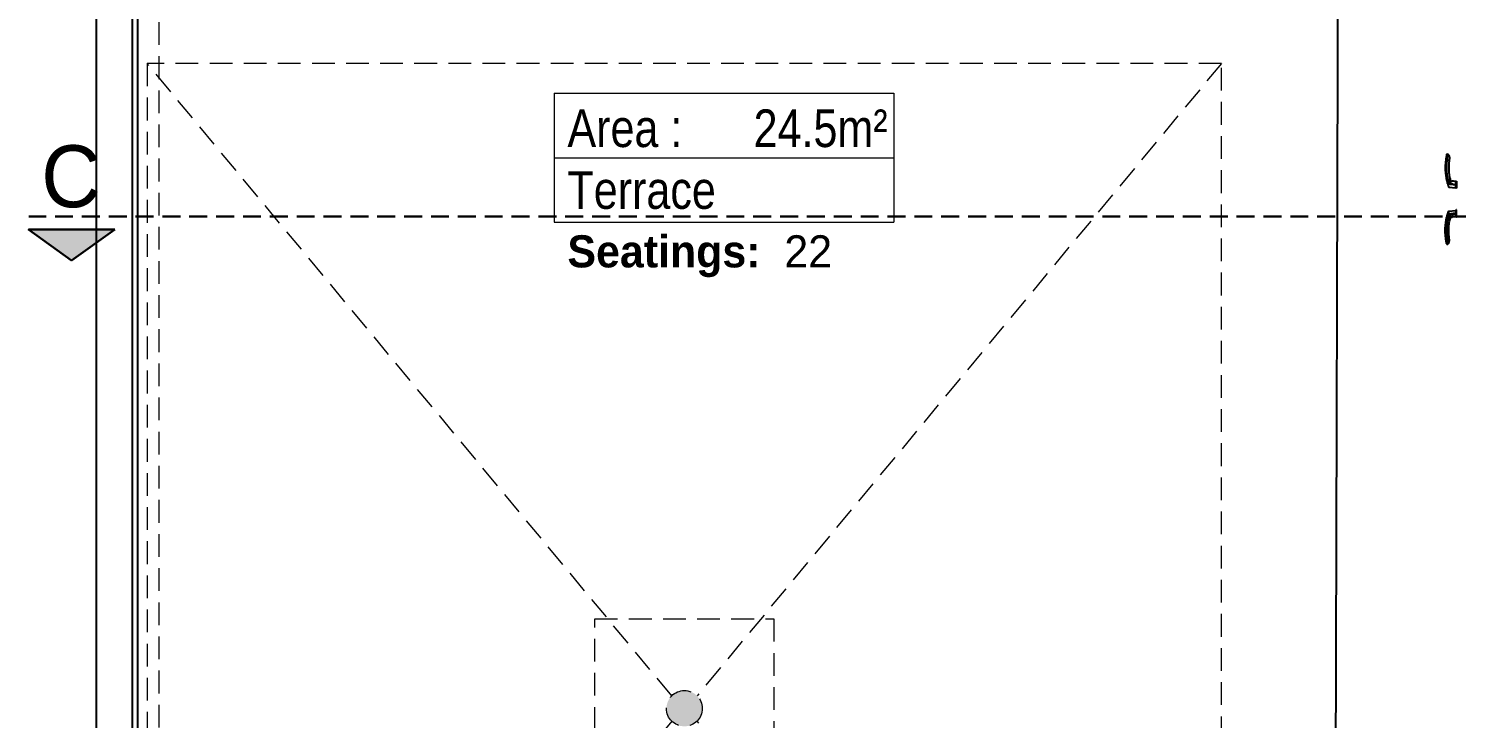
# Model space of a CAD drawing. Header units: millimetres. Extents: x 106699 to 122058, y 158555 to 162844.
# Drawn here: x 119056.3 to 119455.1, y 159943.8 to 160136.3 of the extents above; entities that cross this region are included whole.
import ezdxf
from ezdxf.enums import TextEntityAlignment as Align

# ---------------------------------------------------------------- set-up
doc = ezdxf.new("R2010")
doc.units = ezdxf.units.MM
doc.linetypes.add('1+1 TİP C$0$1+1 TİP C$0$A BLOK 2+1 TİP A$0$A BLOK 2+1 TİP A$0$A Blok TİP-6 (2+1)$0$HIDDEN', pattern=[9.525, 6.35, -3.175])
doc.linetypes.add('HIDDEN', pattern=[0.375, 0.25, -0.125])
doc.layers.add('300_Z4_FCD_F03$0$3-EXT-PRF', color=231, linetype='Continuous')
for name, color, linetype, lineweight in [('300_Z4_STR_F03$0$AUDIT_D_220920114151-103', 251, 'Continuous', 5), ('no3_kutu profil gorunus', 8, 'Continuous', 0), ('oda poz', 51, 'Continuous', 13)]:
    doc.layers.add(name, color=color, linetype=linetype, lineweight=lineweight)
doc.layers.add('area', color=200, linetype='Continuous', plot=False)
doc.styles.add('ARTUR', font='l_10646.ttf')
doc.styles.add('EC', font='ARIALN.TTF')
doc.styles.get("Standard").update_dxf_attribs({"font": 'arial.ttf'})
doc.styles.add('TAKSİM', font='GOTHIC.TTF', dxfattribs={"height": 20})

# ---------------------------------------------------------------- blocks, each defined once
blk = doc.blocks.new('A$C6495093d')
at = {"layer": '300_Z4_FCD_F03$0$3-EXT-PRF', "linetype": 'Continuous', "lineweight": 25}
for p, q in [((67.53, 88.59), (67.52, 88.45)), ((67.52, 88.45), (67.55, 88.37)), ((68.37, 88.74), (68.37, 88.63)), ((74.9, 86.07), (74.9, 86.04)), ((76.81, 86.07), (74.9, 86.07)), ((74.9, 86.04), (76.81, 86.04)), ((75.01, 86.12), (74.91, 86.09)), ((74.91, 86.09), (76.79, 86.09)), ((74.99, 86.17), (74.99, 86.18)), ((74.99, 86.17), (74.99, 86.17)), ((75.01, 86.12), (75.12, 86.12)), ((75.09, 86.15), (75.04, 86.13)), ((75.04, 86.13), (75.14, 86.13)), ((75.45, 86.14), (75.18, 86.14)), ((75.19, 86.14), (75.18, 86.14)), ((75.19, 86.15), (75.2, 86.15)), ((75.2, 86.15), (75.23, 86.15)), ((75.23, 86.15), (75.22, 86.15)), ((75.23, 86.15), (75.23, 86.15)), ((75.23, 86.15), (75.23, 86.15)), ((75.24, 86.16), (75.24, 86.15)), ((75.44, 86.13), (75.44, 86.12)), ((75.44, 86.12), (76.26, 86.12)), ((75.45, 88.38), (75.45, 88.27)), ((75.45, 88.16), (75.45, 88.27)), ((75.48, 86.14), (75.45, 86.13)), ((75.45, 86.14), (75.46, 86.14)), ((75.46, 86.14), (75.46, 86.13)), ((75.46, 86.13), (76.25, 86.13)), ((75.48, 86.15), (75.49, 86.15)), ((75.48, 86.15), (75.48, 86.14)), ((75.49, 86.15), (75.49, 86.15)), ((75.49, 86.15), (75.49, 86.15)), ((75.7, 88.31), (75.69, 88.31)), ((75.7, 88.31), (75.7, 87.99)), ((75.71, 88.31), (75.7, 88.31)), ((75.7, 86.97), (75.7, 87.99)), ((75.89, 86.42), (75.7, 87.99)), ((75.7, 86.97), (75.8, 86.18)), ((75.71, 88.41), (75.72, 88.41)), ((75.97, 86.2), (75.71, 88.31)), ((75.8, 86.18), (75.85, 86.18)), ((75.86, 86.16), (75.8, 86.16)), ((75.81, 86.15), (76.02, 86.15)), ((76.02, 86.15), (75.81, 86.15)), ((75.85, 86.18), (75.86, 86.18)), ((75.85, 86.18), (75.86, 86.18)), ((75.86, 86.18), (75.89, 86.42)), ((75.86, 86.18), (75.92, 86.18)), ((75.92, 86.16), (75.86, 86.16)), ((75.9, 86.3), (75.89, 86.42)), ((75.93, 86.23), (75.92, 86.18)), ((75.92, 86.18), (75.92, 86.18)), ((75.92, 86.18), (75.92, 86.18)), ((75.92, 86.18), (76.03, 86.18)), ((76.03, 86.16), (75.92, 86.16)), ((76.03, 86.18), (76.03, 86.18)), ((76.03, 86.18), (76.04, 86.18)), ((76.03, 86.18), (76.03, 86.18)), ((76.71, 86.18), (76.04, 86.18)), ((76.22, 86.15), (76.21, 86.15)), ((76.22, 86.15), (76.21, 86.15)), ((76.22, 86.15), (76.23, 86.15)), ((76.25, 86.13), (76.22, 86.14)), ((76.23, 86.15), (76.23, 86.14)), ((76.53, 86.14), (76.25, 86.14)), ((76.25, 86.14), (76.25, 86.14)), ((76.25, 86.14), (76.25, 86.13)), ((76.27, 86.12), (76.27, 86.13)), ((76.46, 86.15), (76.46, 86.16)), ((76.47, 88.1), (76.71, 86.18)), ((76.48, 86.15), (76.47, 86.15)), ((76.48, 86.15), (76.51, 86.15)), ((76.51, 86.15), (76.52, 86.15)), ((76.53, 86.14), (76.52, 86.14)), ((76.57, 86.13), (76.67, 86.13)), ((76.59, 86.12), (76.69, 86.12)), ((76.67, 86.13), (76.61, 86.15)), ((76.79, 86.09), (76.69, 86.12)), ((76.81, 86.04), (76.81, 86.07)), ((82.72, 86.04), (82.72, 86.07)), ((82.72, 86.07), (84.62, 86.07)), ((84.63, 86.04), (82.72, 86.04)), ((82.73, 86.09), (82.83, 86.12)), ((84.61, 86.09), (82.73, 86.09)), ((83.05, 88.1), (82.81, 86.18)), ((82.81, 86.18), (83.48, 86.18)), ((82.94, 86.12), (82.83, 86.12)), ((82.86, 86.13), (82.91, 86.15)), ((82.96, 86.13), (82.86, 86.13)), ((82.99, 86.14), (83.27, 86.14)), ((82.99, 86.14), (83, 86.14)), ((83.01, 86.15), (83, 86.15)), ((83.05, 86.15), (83.01, 86.15)), ((83.04, 86.15), (83.05, 86.15)), ((83.06, 86.15), (83.06, 86.16)), ((83.25, 86.12), (83.25, 86.13)), ((84.08, 86.12), (83.26, 86.12)), ((83.27, 86.13), (83.3, 86.14)), ((83.28, 86.14), (83.27, 86.14)), ((83.28, 86.14), (83.28, 86.13)), ((84.06, 86.13), (83.28, 86.13)), ((83.3, 86.15), (83.3, 86.15)), ((83.3, 86.15), (83.31, 86.15)), ((83.3, 86.15), (83.3, 86.14)), ((83.31, 86.15), (83.31, 86.15)), ((83.49, 86.18), (83.48, 86.18)), ((83.49, 86.18), (83.49, 86.18)), ((83.49, 86.18), (83.49, 86.18)), ((83.6, 86.18), (83.49, 86.18)), ((83.49, 86.16), (83.61, 86.16)), ((83.72, 86.15), (83.5, 86.15)), ((83.5, 86.15), (83.72, 86.15)), ((83.56, 86.2), (83.82, 88.31)), ((83.6, 86.23), (83.6, 86.18)), ((83.67, 86.18), (83.6, 86.18)), ((83.6, 86.18), (83.6, 86.18)), ((83.6, 86.18), (83.6, 86.18)), ((83.61, 86.16), (83.67, 86.16)), ((83.62, 86.3), (83.63, 86.42)), ((83.63, 86.42), (83.83, 87.99)), ((83.67, 86.18), (83.63, 86.42)), ((83.67, 86.18), (83.67, 86.18)), ((83.73, 86.18), (83.67, 86.18)), ((83.67, 86.18), (83.67, 86.18)), ((83.67, 86.16), (83.73, 86.16)), ((83.83, 86.97), (83.73, 86.18)), ((83.81, 88.41), (83.8, 88.41)), ((83.82, 88.31), (83.83, 88.31)), ((83.83, 88.31), (83.83, 87.99)), ((83.83, 88.31), (83.83, 88.31)), ((83.83, 86.97), (83.83, 87.99)), ((84.03, 86.15), (84.04, 86.15)), ((84.03, 86.15), (84.03, 86.15)), ((84.04, 86.15), (84.04, 86.15)), ((84.04, 86.15), (84.04, 86.14)), ((84.04, 86.14), (84.07, 86.13)), ((84.07, 86.14), (84.06, 86.13)), ((84.07, 88.38), (84.07, 88.27)), ((84.07, 88.16), (84.07, 88.27)), ((84.07, 86.14), (84.35, 86.14)), ((84.07, 86.14), (84.07, 86.14)), ((84.09, 86.13), (84.09, 86.12)), ((84.28, 86.16), (84.28, 86.15)), ((84.29, 86.15), (84.29, 86.15)), ((84.29, 86.15), (84.3, 86.15)), ((84.33, 86.15), (84.29, 86.15)), ((84.29, 86.15), (84.29, 86.15)), ((84.34, 86.15), (84.33, 86.15)), ((84.34, 86.14), (84.35, 86.14)), ((84.48, 86.13), (84.38, 86.13)), ((84.51, 86.12), (84.4, 86.12)), ((84.43, 86.15), (84.48, 86.13)), ((84.51, 86.12), (84.61, 86.09)), ((84.53, 86.17), (84.53, 86.18)), ((84.53, 86.17), (84.53, 86.17)), ((84.62, 86.07), (84.63, 86.04)), ((91.15, 88.74), (91.15, 88.63)), ((92, 88.45), (91.97, 88.37)), ((92, 88.59), (92, 88.45))]:
    blk.add_line(p, q, dxfattribs=at)
at = {"layer": '300_Z4_FCD_F03$0$3-EXT-PRF', "linetype": 'Continuous', "lineweight": 25, "flags": 128}
for points in [[(74.99, 86.18), (74.91, 86.87), (74.86, 87.21)], [(75.14, 86.13), (75.17, 86.14), (75.19, 86.15)], [(75.15, 86.13), (75.16, 86.13), (75.18, 86.14)], [(75.45, 86.14), (75.45, 86.14), (75.44, 86.13), (75.44, 86.13)], [(75.49, 86.15), (75.47, 86.14), (75.46, 86.13)], [(76.25, 86.13), (76.23, 86.14), (76.22, 86.15)], [(76.27, 86.13), (76.26, 86.13), (76.25, 86.14)], [(76.52, 86.15), (76.55, 86.14), (76.57, 86.13)], [(76.53, 86.14), (76.54, 86.14), (76.55, 86.13), (76.56, 86.13)], [(83, 86.15), (82.98, 86.14), (82.96, 86.13)], [(82.99, 86.14), (82.99, 86.14), (82.97, 86.13), (82.96, 86.13)], [(83.25, 86.13), (83.26, 86.13), (83.27, 86.14)], [(83.28, 86.13), (83.29, 86.14), (83.31, 86.15)], [(84.03, 86.15), (84.05, 86.14), (84.06, 86.13)], [(84.07, 86.14), (84.07, 86.14), (84.08, 86.13), (84.09, 86.13)], [(84.38, 86.13), (84.36, 86.14), (84.34, 86.15)], [(84.38, 86.13), (84.37, 86.13), (84.35, 86.14)], [(84.53, 86.18), (84.62, 86.87), (84.66, 87.21)]]:
    blk.add_lwpolyline(points, dxfattribs=at)
at = {"layer": '300_Z4_FCD_F03$0$3-EXT-PRF', "linetype": 'Continuous', "lineweight": 25}
for centre, radius, start, end in [((71.14, 73.17), 15.71, 74.0653, 100.1403), ((74.92, 86.07), 0.0205, 108.7258, 178.5), ((75.01, 86.18), 0.0205, 179.9955, 269.9942), ((75.01, 86.18), 0.02, 179.8398, 186.9945), ((75.01, 86.18), 0.0205, 187, 270), ((75.04, 86.11), 0.0171, 108.7258, 155.3228), ((75.11, 86.11), 0.0341, 90, 108.7258), ((75.15, 86.11), 0.0155, 112.1333, 149.6044), ((75.14, 86.12), 0.0085, 44.7783, 85.741), ((75.19, 86.14), 0.0101, 38.4369, 83.0708), ((75.2, 86.14), 0.00682, 29.2808, 83.1637), ((75.36, 87.94), 0.341, 7, 74.0653), ((75.46, 86.11), 0.0171, 123.8557, 155.3228), ((75.46, 86.12), 0.012, 88.7944, 123.5158), ((75.47, 86.12), 0.0156, 132.7019, 171.0872), ((75.49, 86.13), 0.012, 88.7517, 123.4929), ((75.93, 86.17), 0.0733, 176.0126, 192.1159), ((76.04, 86.31), 0.137, 187, 237.1309), ((75.87, 86.17), 0.045, 340.5397, 6.0633), ((76.22, 86.13), 0.012, 56.5188, 91.2475), ((76.24, 86.11), 0.0171, 24.6772, 56.1443), ((76.23, 86.12), 0.0156, 8.8928, 47.313), ((76.25, 86.12), 0.012, 56.489, 91.2008), ((76.51, 86.14), 0.00678, 96.7638, 150.0743), ((76.52, 86.14), 0.0099, 96.6951, 139.9091), ((76.57, 86.12), 0.00851, 94.2738, 135.3531), ((76.56, 86.11), 0.0155, 30.5128, 67.8756), ((76.6, 86.11), 0.0341, 71.2742, 90), ((76.66, 86.11), 0.0171, 24.6772, 71.2742), ((76.69, 86.18), 0.0205, 270, 0), ((76.79, 86.07), 0.0205, 1.5, 71.2742), ((82.74, 86.07), 0.0205, 108.7258, 178.5), ((82.83, 86.18), 0.0205, 180, 270), ((82.86, 86.11), 0.0171, 108.7258, 155.3228), ((82.92, 86.11), 0.0341, 90, 108.7258), ((82.96, 86.11), 0.0155, 112.1244, 149.4872), ((82.96, 86.12), 0.00851, 44.6469, 85.7262), ((83, 86.14), 0.0099, 40.0909, 83.3049), ((83.01, 86.14), 0.00678, 29.9257, 83.2362), ((83.28, 86.11), 0.0171, 123.8557, 155.3228), ((83.29, 86.12), 0.0156, 132.687, 171.1072), ((83.28, 86.12), 0.012, 88.7992, 123.511), ((83.31, 86.13), 0.012, 88.7525, 123.4812), ((83.48, 86.31), 0.137, 302.8691, 353), ((83.65, 86.17), 0.045, 173.9367, 199.4603), ((83.6, 86.17), 0.0733, 347.8841, 3.9874), ((84.17, 87.94), 0.341, 105.9347, 173), ((84.03, 86.13), 0.012, 56.5071, 91.2483), ((84.05, 86.12), 0.0156, 8.9128, 47.2981), ((84.06, 86.12), 0.012, 56.4842, 91.2056), ((88.38, 73.17), 15.71, 79.8597, 105.9347), ((84.06, 86.11), 0.0171, 24.6772, 56.1443), ((84.33, 86.14), 0.00682, 96.8363, 150.7192), ((84.34, 86.14), 0.0101, 96.9292, 141.5631), ((84.38, 86.12), 0.0085, 94.259, 135.2217), ((84.38, 86.11), 0.0155, 30.3956, 67.8667), ((84.42, 86.11), 0.0341, 71.2742, 90), ((84.48, 86.11), 0.0171, 24.6772, 71.2742), ((84.51, 86.18), 0.0205, 270.0058, 0.0045), ((84.51, 86.18), 0.0205, 270, 353), ((84.51, 86.18), 0.02, 353.0055, 0.1602), ((84.6, 86.07), 0.0205, 1.5, 71.2742)]:
    blk.add_arc(centre, radius, start, end, dxfattribs=at)
blk.add_ellipse((75.88, 86.18), major_axis=(-0.347, 0.004), ratio=0.000772, start_param=1.502203, end_param=1.688799, dxfattribs=at)
at = {"layer": '300_Z4_FCD_F03$0$3-EXT-PRF', "linetype": 'Continuous', "lineweight": 25, "extrusion": (0, 0, -1)}
blk.add_ellipse((83.64, 86.18), major_axis=(0.347, 0.004), ratio=0.000772, start_param=1.502203, end_param=1.688799, dxfattribs=at)
at = {"layer": '300_Z4_FCD_F03$0$3-EXT-PRF', "linetype": 'Continuous', "lineweight": 25}
for points, knots in [([(68.37, 88.74), (68.32, 88.73), (68.21, 88.71), (68.05, 88.68), (67.9, 88.66), (67.77, 88.63), (67.66, 88.61), (67.58, 88.6), (67.54, 88.59), (67.52, 88.58), (67.53, 88.59), (67.53, 88.59)], [0, 0, 0, 0, 0.124835, 0.250122, 0.374821, 0.500263, 0.62496, 0.750073, 0.874979, 0.999511, 1, 1, 1, 1]), ([(68.37, 88.63), (68.31, 88.62), (68.2, 88.6), (68.05, 88.57), (67.94, 88.55), (67.85, 88.53), (67.76, 88.51), (67.66, 88.49), (67.58, 88.47), (67.54, 88.46), (67.52, 88.45), (67.52, 88.45), (67.52, 88.45)], [0, 0, 0, 0, 0.134443, 0.262542, 0.344506, 0.423671, 0.500053, 0.623592, 0.747973, 0.873254, 0.999491, 1, 1, 1, 1]), ([(67.61, 88.68), (67.59, 88.68), (67.57, 88.68), (67.55, 88.66), (67.54, 88.65), (67.53, 88.64), (67.53, 88.62), (67.53, 88.6), (67.53, 88.59)], [0, 0, 0, 0, 0.306272, 0.409183, 0.500001, 0.590815, 0.693729, 1, 1, 1, 1]), ([(67.55, 88.37), (67.56, 88.37), (67.56, 88.37), (67.6, 88.38), (67.66, 88.39), (67.72, 88.41), (67.76, 88.42), (67.78, 88.42), (67.79, 88.42), (67.83, 88.43), (67.91, 88.45), (68.03, 88.47), (68.16, 88.49), (68.27, 88.51), (68.34, 88.52), (68.37, 88.52)], [0, 0, 0, 0, 0.120507, 0.227961, 0.338516, 0.45049, 0.478369, 0.485336, 0.487078, 0.517549, 0.627379, 0.740433, 0.83457, 0.93069, 1, 1, 1, 1]), ([(67.61, 88.3), (67.59, 88.31), (67.57, 88.33), (67.56, 88.36), (67.55, 88.37)], [0, 0, 0, 0, 0.500002, 1, 1, 1, 1]), ([(67.6, 88.3), (67.65, 88.26), (67.75, 88.18), (67.9, 88.09), (68.04, 88.04), (68.15, 88.01), (68.24, 87.99), (68.31, 87.98), (68.37, 87.97), (68.43, 87.97), (68.52, 87.96), (68.62, 87.96), (68.75, 87.96), (68.89, 87.97), (69.05, 87.98), (69.17, 88), (69.24, 88.01)], [0, 0, 0, 0, 0.111824, 0.213093, 0.305423, 0.367264, 0.420097, 0.461103, 0.487919, 0.523586, 0.574035, 0.642105, 0.707089, 0.786442, 0.882941, 1, 1, 1, 1]), ([(67.61, 88.68), (67.61, 88.68), (67.61, 88.69), (67.66, 88.7), (67.73, 88.71), (67.82, 88.73), (67.94, 88.76), (68.07, 88.78), (68.21, 88.81), (68.31, 88.83), (68.36, 88.84)], [0, 0, 0, 0, 0.124397, 0.249168, 0.374155, 0.498764, 0.624211, 0.749052, 0.874665, 1, 1, 1, 1]), ([(68.37, 88.43), (68.34, 88.43), (68.28, 88.42), (68.18, 88.4), (68.06, 88.38), (67.95, 88.36), (67.87, 88.34), (67.83, 88.34), (67.82, 88.33), (67.81, 88.33), (67.77, 88.33), (67.71, 88.31), (67.65, 88.3), (67.61, 88.3), (67.61, 88.3), (67.61, 88.3)], [0, 0, 0, 0, 0.064639, 0.158899, 0.254724, 0.36529, 0.478817, 0.509447, 0.511199, 0.518203, 0.546236, 0.658873, 0.767107, 0.87842, 1, 1, 1, 1]), ([(68.36, 88.84), (68.65, 88.88), (69.24, 88.98), (70.14, 89.06), (71.04, 89.09), (71.94, 89.07), (72.83, 89), (73.73, 88.88), (74.61, 88.71), (75.19, 88.55), (75.48, 88.48)], [0, 0, 0, 0, 0.1250001, 0.2500001, 0.375, 0.5000001, 0.625, 0.7500001, 0.875, 1, 1, 1, 1]), ([(68.37, 88.74), (68.37, 88.75), (68.37, 88.78), (68.36, 88.8), (68.36, 88.82), (68.36, 88.83), (68.36, 88.83), (68.36, 88.83), (68.36, 88.84)], [0, 0, 0, 0, 0.313285, 0.413657, 0.500001, 0.586343, 0.686716, 1, 1, 1, 1]), ([(68.37, 88.63), (68.37, 88.63), (68.37, 88.63), (68.37, 88.63), (68.36, 88.62), (68.36, 88.6), (68.36, 88.56), (68.37, 88.53), (68.37, 88.52)], [0, 0, 0, 0, 0.024633, 0.049172, 0.090974, 0.206477, 0.692295, 1, 1, 1, 1]), ([(75.45, 88.38), (75.16, 88.46), (74.59, 88.61), (73.71, 88.78), (72.82, 88.9), (71.93, 88.97), (71.04, 88.99), (70.14, 88.96), (69.25, 88.88), (68.67, 88.78), (68.37, 88.74)], [0, 0, 0, 0, 0.125087, 0.250101, 0.37525, 0.500244, 0.625377, 0.750263, 0.875005, 1, 1, 1, 1]), ([(68.37, 88.52), (68.42, 88.53), (68.54, 88.53), (68.76, 88.58), (68.93, 88.61), (69.04, 88.62)], [0, 0, 0, 0, 0.244835, 0.496464, 1, 1, 1, 1]), ([(69.06, 88.54), (68.94, 88.52), (68.8, 88.5), (68.63, 88.48), (68.55, 88.47), (68.46, 88.44), (68.4, 88.44), (68.37, 88.43)], [0, 0, 0, 0, 0.492322, 0.61423, 0.737327, 0.870902, 1, 1, 1, 1]), ([(68.37, 88.43), (68.37, 88.45), (68.37, 88.47), (68.37, 88.51), (68.37, 88.52)], [0, 0, 0, 0, 0.498672, 1, 1, 1, 1]), ([(69.04, 88.62), (69.3, 88.66), (69.82, 88.73), (70.61, 88.78), (71.39, 88.79), (72.18, 88.75), (72.96, 88.68), (73.74, 88.57), (74.52, 88.42), (75.03, 88.29), (75.28, 88.22)], [0, 0, 0, 0, 0.124756, 0.249725, 0.374812, 0.499639, 0.624539, 0.749687, 0.874812, 1, 1, 1, 1]), ([(69.06, 88.54), (69.05, 88.55), (69.05, 88.58), (69.05, 88.61), (69.04, 88.62)], [0, 0, 0, 0, 0.5, 1, 1, 1, 1]), ([(75.25, 88.13), (75, 88.19), (74.5, 88.32), (73.73, 88.47), (72.95, 88.59), (72.17, 88.66), (71.39, 88.7), (70.61, 88.69), (69.83, 88.65), (69.31, 88.58), (69.06, 88.54)], [0, 0, 0, 0, 0.125163, 0.250246, 0.375386, 0.500334, 0.625221, 0.750309, 0.87521, 1, 1, 1, 1]), ([(69.06, 88.54), (69.06, 88.53), (69.06, 88.52), (69.08, 88.49), (69.1, 88.42), (69.13, 88.33), (69.17, 88.22), (69.2, 88.13), (69.22, 88.06), (69.24, 88.02), (69.24, 88.01), (69.24, 88.01), (69.24, 88.01)], [0, 0, 0, 0, 0.022146, 0.053652, 0.099799, 0.238143, 0.384319, 0.536545, 0.692067, 0.847323, 0.999031, 1, 1, 1, 1]), ([(69.24, 88.01), (69.46, 88.04), (69.94, 88.1), (70.67, 88.14), (71.44, 88.15), (72.2, 88.11), (72.97, 88.03), (73.68, 87.93), (74.13, 87.84), (74.33, 87.79)], [0, 0, 0, 0, 0.130804, 0.27993, 0.42967, 0.579614, 0.729288, 0.87837, 1, 1, 1, 1]), ([(74.33, 87.79), (74.34, 87.8), (74.35, 87.8), (74.41, 87.83), (74.51, 87.88), (74.64, 87.93), (74.8, 87.99), (74.96, 88.05), (75.11, 88.09), (75.21, 88.12), (75.25, 88.13)], [0, 0, 0, 0, 0.11248, 0.233004, 0.36169, 0.497415, 0.637996, 0.782935, 0.889126, 1, 1, 1, 1]), ([(74.33, 87.79), (74.37, 87.79), (74.43, 87.77), (74.51, 87.75), (74.59, 87.71), (74.66, 87.67), (74.72, 87.62), (74.77, 87.55), (74.81, 87.48), (74.83, 87.4), (74.85, 87.31), (74.86, 87.25), (74.86, 87.21)], [0, 0, 0, 0, 0.123084, 0.221769, 0.303912, 0.407659, 0.5, 0.592341, 0.696089, 0.778231, 0.876916, 1, 1, 1, 1]), ([(75.63, 87.97), (75.61, 87.98), (75.58, 88), (75.54, 88), (75.49, 87.99), (75.44, 87.96), (75.38, 87.9), (75.29, 87.81), (75.19, 87.68), (75.08, 87.54), (74.99, 87.41), (74.93, 87.32), (74.9, 87.27), (74.88, 87.24), (74.87, 87.22), (74.86, 87.21), (74.86, 87.21)], [0, 0, 0, 0, 0.031118, 0.060017, 0.088357, 0.118309, 0.18216, 0.248362, 0.381733, 0.514591, 0.643558, 0.767595, 0.827634, 0.886169, 0.943226, 1, 1, 1, 1]), ([(75.8, 86.18), (75.74, 86.18), (75.64, 86.18), (75.49, 86.18), (75.35, 86.18), (75.23, 86.18), (75.13, 86.18), (75.05, 86.18), (75, 86.18), (74.99, 86.18), (74.99, 86.18)], [0, 0, 0, 0, 0.125487, 0.250054, 0.375368, 0.499919, 0.625239, 0.749897, 0.875085, 1, 1, 1, 1]), ([(74.99, 86.17), (74.99, 86.17), (74.99, 86.18), (74.99, 86.18), (74.99, 86.18)], [0, 0, 0, 0, 0.086113, 1, 1, 1, 1]), ([(75.8, 86.16), (75.76, 86.16), (75.67, 86.16), (75.54, 86.16), (75.42, 86.16), (75.3, 86.16), (75.2, 86.16), (75.12, 86.16), (75.06, 86.16), (75.02, 86.16), (75.01, 86.16), (75.01, 86.16)], [0, 0, 0, 0, 0.092998, 0.207197, 0.321392, 0.434718, 0.548039, 0.661019, 0.773998, 0.886999, 1, 1, 1, 1]), ([(75.15, 86.13), (75.14, 86.12), (75.14, 86.12), (75.13, 86.12), (75.13, 86.12), (75.12, 86.12), (75.12, 86.12), (75.12, 86.12)], [0, 0, 0, 0, 0.225758, 0.451678, 0.672777, 0.883996, 1, 1, 1, 1]), ([(75.22, 86.15), (75.22, 86.15), (75.21, 86.15), (75.2, 86.14), (75.19, 86.14), (75.19, 86.14)], [0, 0, 0, 0, 0.253022, 0.506044, 1, 1, 1, 1]), ([(75.25, 88.13), (75.26, 88.14), (75.27, 88.17), (75.28, 88.21), (75.28, 88.22)], [0, 0, 0, 0, 0.5, 1, 1, 1, 1]), ([(75.42, 88.1), (75.4, 88.11), (75.34, 88.12), (75.28, 88.12), (75.25, 88.13)], [0, 0, 0, 0, 0.485099, 1, 1, 1, 1]), ([(75.28, 88.22), (75.31, 88.22), (75.37, 88.2), (75.42, 88.17), (75.45, 88.16)], [0, 0, 0, 0, 0.51428, 1, 1, 1, 1]), ([(75.42, 88.1), (75.43, 88.11), (75.44, 88.13), (75.45, 88.15), (75.45, 88.16)], [0, 0, 0, 0, 0.500001, 1, 1, 1, 1]), ([(75.63, 87.98), (75.63, 87.98), (75.63, 87.98), (75.63, 87.98), (75.62, 87.98), (75.62, 87.98), (75.62, 87.98), (75.62, 87.98), (75.6, 88), (75.57, 88.04), (75.51, 88.08), (75.45, 88.09), (75.42, 88.1)], [0, 0, 0, 0, 0.001161, 0.003561, 0.009316, 0.014615, 0.022507, 0.04371, 0.083574, 0.275673, 0.652166, 1, 1, 1, 1]), ([(75.44, 86.12), (75.44, 86.12), (75.44, 86.12), (75.43, 86.12), (75.43, 86.12), (75.43, 86.12), (75.44, 86.13), (75.44, 86.13)], [0, 0, 0, 0, 0.20023, 0.400295, 0.604814, 0.818441, 1, 1, 1, 1]), ([(75.48, 88.48), (75.48, 88.48), (75.48, 88.48), (75.48, 88.47), (75.47, 88.46), (75.47, 88.45), (75.46, 88.42), (75.46, 88.4), (75.45, 88.38)], [0, 0, 0, 0, 0.31327, 0.413647, 0.5, 0.586353, 0.68673, 1, 1, 1, 1]), ([(75.69, 88.31), (75.69, 88.31), (75.68, 88.31), (75.67, 88.32), (75.65, 88.32), (75.62, 88.33), (75.55, 88.35), (75.49, 88.37), (75.45, 88.38)], [0, 0, 0, 0, 0.044603, 0.078765, 0.14319, 0.267814, 0.513038, 1, 1, 1, 1]), ([(75.45, 88.16), (75.45, 88.16), (75.48, 88.15), (75.54, 88.11), (75.59, 88.05), (75.61, 88), (75.62, 87.99), (75.62, 87.98), (75.62, 87.98), (75.62, 87.98), (75.63, 87.98), (75.63, 87.98), (75.63, 87.98), (75.63, 87.98)], [0, 0, 0, 0, 0.0000153, 0.3731847, 0.7483284, 0.926779, 0.9624609, 0.98156, 0.9885208, 0.9930471, 0.9975817, 0.9992579, 1, 1, 1, 1]), ([(75.46, 86.14), (75.46, 86.14), (75.46, 86.14), (75.47, 86.15), (75.48, 86.15), (75.48, 86.15)], [0, 0, 0, 0, 0.253076, 0.506151, 1, 1, 1, 1]), ([(75.48, 88.48), (75.52, 88.47), (75.58, 88.45), (75.66, 88.42), (75.7, 88.41), (75.71, 88.41)], [0, 0, 0, 0, 0.500005, 0.826011, 1, 1, 1, 1]), ([(75.49, 86.15), (75.49, 86.15), (75.49, 86.15), (75.49, 86.15), (75.49, 86.15)], [0, 0, 0, 0, 0.474586, 1, 1, 1, 1]), ([(75.63, 87.97), (75.64, 87.86), (75.67, 87.62), (75.69, 87.31), (75.7, 87.1), (75.7, 87), (75.7, 86.98), (75.7, 86.97), (75.7, 86.97)], [0, 0, 0, 0, 0.352254, 0.7043529, 0.9195741, 0.9857777, 0.999996, 1, 1, 1, 1]), ([(75.71, 88.41), (75.71, 88.41), (75.71, 88.41), (75.72, 88.4), (75.71, 88.39), (75.71, 88.37), (75.7, 88.35), (75.7, 88.33), (75.69, 88.31)], [0, 0, 0, 0, 0.250523, 0.375521, 0.500335, 0.62505, 0.749723, 1, 1, 1, 1]), ([(75.71, 88.41), (75.71, 88.41), (75.72, 88.41), (75.72, 88.4), (75.72, 88.39), (75.71, 88.37), (75.71, 88.35), (75.7, 88.33), (75.7, 88.31)], [0, 0, 0, 0, 0.248869, 0.37256, 0.497653, 0.623008, 0.748525, 1, 1, 1, 1]), ([(75.72, 88.41), (75.72, 88.41), (75.73, 88.4), (75.73, 88.39), (75.73, 88.39), (75.72, 88.37), (75.72, 88.35), (75.71, 88.33), (75.71, 88.31)], [0, 0, 0, 0, 0.311916, 0.412778, 0.5, 0.587221, 0.688084, 1, 1, 1, 1]), ([(76.47, 88.1), (76.47, 88.1), (76.47, 88.1), (76.44, 88.11), (76.42, 88.12), (76.38, 88.13), (76.34, 88.14), (76.3, 88.15), (76.25, 88.17), (76.19, 88.18), (76.14, 88.2), (76.07, 88.21), (76, 88.23), (75.93, 88.25), (75.86, 88.27), (75.79, 88.29), (75.74, 88.3), (75.71, 88.31)], [0, 0, 0, 0, 0.124492, 0.187832, 0.251975, 0.311587, 0.373187, 0.436834, 0.50258, 0.559249, 0.619604, 0.683665, 0.751448, 0.809876, 0.875404, 0.927645, 1, 1, 1, 1]), ([(75.72, 88.41), (75.77, 88.39), (75.86, 88.37), (75.98, 88.33), (76.1, 88.29), (76.2, 88.25), (76.29, 88.22), (76.36, 88.2), (76.4, 88.19), (76.4, 88.18), (76.41, 88.18)], [0, 0, 0, 0, 0.126015, 0.251184, 0.376395, 0.50128, 0.626452, 0.750842, 0.875656, 1, 1, 1, 1]), ([(75.8, 86.18), (75.8, 86.17), (75.8, 86.17), (75.8, 86.16), (75.8, 86.16), (75.8, 86.16), (75.8, 86.16)], [0, 0, 0, 0, 0.2499999, 0.4999994, 0.7500003, 1, 1, 1, 1]), ([(76.03, 86.18), (76.02, 86.18), (76, 86.18), (75.98, 86.19), (75.97, 86.2)], [0, 0, 0, 0, 0.54657, 1, 1, 1, 1]), ([(76.03, 86.16), (76.03, 86.16), (76.03, 86.16), (76.03, 86.16), (76.03, 86.16), (76.03, 86.16), (76.03, 86.17), (76.03, 86.17), (76.03, 86.18)], [0, 0, 0, 0, 0.0231892, 0.1226972, 0.3423125, 0.5616382, 0.7808153, 1, 1, 1, 1]), ([(76.69, 86.16), (76.69, 86.16), (76.69, 86.16), (76.68, 86.16), (76.63, 86.16), (76.57, 86.16), (76.48, 86.16), (76.36, 86.16), (76.23, 86.16), (76.12, 86.16), (76.05, 86.16), (76.03, 86.16)], [0, 0, 0, 0, 0.032124, 0.1564, 0.280677, 0.404926, 0.529179, 0.689124, 0.815595, 0.942069, 1, 1, 1, 1]), ([(76.22, 86.14), (76.22, 86.15), (76.22, 86.15), (76.21, 86.15), (76.21, 86.15), (76.21, 86.15)], [0, 0, 0, 0, 0.335363, 0.968194, 1, 1, 1, 1]), ([(76.23, 86.15), (76.23, 86.15), (76.23, 86.15), (76.24, 86.14), (76.24, 86.14), (76.25, 86.14)], [0, 0, 0, 0, 0.253026, 0.5060501, 1, 1, 1, 1]), ([(76.27, 86.13), (76.27, 86.12), (76.27, 86.12), (76.27, 86.12), (76.27, 86.12), (76.27, 86.12), (76.26, 86.12), (76.26, 86.12)], [0, 0, 0, 0, 0.225763, 0.451671, 0.672772, 0.883995, 1, 1, 1, 1]), ([(76.41, 88.18), (76.42, 88.18), (76.44, 88.17), (76.46, 88.15), (76.47, 88.13), (76.47, 88.11), (76.47, 88.1)], [0, 0, 0, 0, 0.301285, 0.500002, 0.698716, 1, 1, 1, 1]), ([(76.52, 86.14), (76.52, 86.14), (76.51, 86.14), (76.5, 86.15), (76.49, 86.15), (76.48, 86.15)], [0, 0, 0, 0, 0.253074, 0.506147, 1, 1, 1, 1]), ([(76.59, 86.12), (76.59, 86.12), (76.58, 86.12), (76.58, 86.12), (76.57, 86.12), (76.57, 86.12), (76.56, 86.13), (76.56, 86.13)], [0, 0, 0, 0, 0.200221, 0.400291, 0.604805, 0.818438, 1, 1, 1, 1]), ([(82.83, 86.16), (82.83, 86.16), (82.83, 86.16), (82.85, 86.16), (82.89, 86.16), (82.95, 86.16), (83.05, 86.16), (83.16, 86.16), (83.29, 86.16), (83.4, 86.16), (83.47, 86.16), (83.49, 86.16)], [0, 0, 0, 0, 0.032124, 0.1564, 0.280677, 0.404926, 0.529179, 0.689124, 0.815595, 0.942069, 1, 1, 1, 1]), ([(82.94, 86.12), (82.94, 86.12), (82.94, 86.12), (82.95, 86.12), (82.95, 86.12), (82.96, 86.12), (82.96, 86.13), (82.96, 86.13)], [0, 0, 0, 0, 0.200221, 0.400291, 0.604805, 0.818438, 1, 1, 1, 1]), ([(83, 86.14), (83.01, 86.14), (83.01, 86.14), (83.02, 86.15), (83.03, 86.15), (83.04, 86.15)], [0, 0, 0, 0, 0.253074, 0.506147, 1, 1, 1, 1]), ([(83.05, 88.1), (83.05, 88.1), (83.06, 88.1), (83.08, 88.11), (83.11, 88.12), (83.14, 88.13), (83.18, 88.14), (83.23, 88.15), (83.28, 88.17), (83.33, 88.18), (83.39, 88.2), (83.45, 88.21), (83.52, 88.23), (83.59, 88.25), (83.66, 88.27), (83.74, 88.29), (83.79, 88.3), (83.82, 88.31)], [0, 0, 0, 0, 0.124492, 0.187832, 0.251975, 0.311587, 0.373187, 0.436834, 0.50258, 0.559249, 0.619604, 0.683665, 0.751448, 0.809876, 0.875404, 0.927645, 1, 1, 1, 1]), ([(83.12, 88.18), (83.11, 88.18), (83.09, 88.17), (83.07, 88.15), (83.05, 88.13), (83.05, 88.11), (83.05, 88.1)], [0, 0, 0, 0, 0.301285, 0.500002, 0.698716, 1, 1, 1, 1]), ([(83.8, 88.41), (83.76, 88.39), (83.67, 88.37), (83.54, 88.33), (83.42, 88.29), (83.32, 88.25), (83.23, 88.22), (83.17, 88.2), (83.12, 88.19), (83.12, 88.18), (83.12, 88.18)], [0, 0, 0, 0, 0.126015, 0.251184, 0.376395, 0.50128, 0.626452, 0.750842, 0.875656, 1, 1, 1, 1]), ([(83.25, 86.13), (83.25, 86.12), (83.25, 86.12), (83.25, 86.12), (83.25, 86.12), (83.26, 86.12), (83.26, 86.12), (83.26, 86.12)], [0, 0, 0, 0, 0.225763, 0.451671, 0.672772, 0.883995, 1, 1, 1, 1]), ([(83.3, 86.15), (83.3, 86.15), (83.29, 86.15), (83.28, 86.14), (83.28, 86.14), (83.28, 86.14)], [0, 0, 0, 0, 0.253026, 0.5060501, 1, 1, 1, 1]), ([(83.3, 86.14), (83.3, 86.15), (83.3, 86.15), (83.31, 86.15), (83.31, 86.15), (83.31, 86.15)], [0, 0, 0, 0, 0.335363, 0.968194, 1, 1, 1, 1]), ([(83.49, 86.18), (83.5, 86.18), (83.53, 86.18), (83.55, 86.19), (83.56, 86.2)], [0, 0, 0, 0, 0.54657, 1, 1, 1, 1]), ([(83.49, 86.16), (83.49, 86.16), (83.49, 86.16), (83.49, 86.16), (83.49, 86.16), (83.49, 86.16), (83.49, 86.17), (83.49, 86.17), (83.49, 86.18)], [0, 0, 0, 0, 0.0231892, 0.1226972, 0.3423125, 0.5616382, 0.7808153, 1, 1, 1, 1]), ([(83.73, 86.18), (83.78, 86.18), (83.89, 86.18), (84.04, 86.18), (84.18, 86.18), (84.3, 86.18), (84.4, 86.18), (84.47, 86.18), (84.52, 86.18), (84.53, 86.18), (84.53, 86.18)], [0, 0, 0, 0, 0.125487, 0.250054, 0.375368, 0.499919, 0.625239, 0.749897, 0.875085, 1, 1, 1, 1]), ([(83.73, 86.18), (83.73, 86.17), (83.73, 86.17), (83.73, 86.16), (83.73, 86.16), (83.73, 86.16), (83.73, 86.16)], [0, 0, 0, 0, 0.2499999, 0.4999994, 0.7500003, 1, 1, 1, 1]), ([(83.73, 86.16), (83.77, 86.16), (83.85, 86.16), (83.98, 86.16), (84.11, 86.16), (84.22, 86.16), (84.32, 86.16), (84.4, 86.16), (84.46, 86.16), (84.5, 86.16), (84.51, 86.16), (84.51, 86.16)], [0, 0, 0, 0, 0.092998, 0.207197, 0.321392, 0.434718, 0.548039, 0.661019, 0.773998, 0.886999, 1, 1, 1, 1]), ([(83.8, 88.41), (83.8, 88.41), (83.8, 88.4), (83.8, 88.39), (83.8, 88.39), (83.8, 88.37), (83.81, 88.35), (83.81, 88.33), (83.82, 88.31)], [0, 0, 0, 0, 0.311916, 0.412778, 0.5, 0.587221, 0.688084, 1, 1, 1, 1]), ([(84.04, 88.48), (84.01, 88.47), (83.94, 88.45), (83.86, 88.42), (83.82, 88.41), (83.81, 88.41)], [0, 0, 0, 0, 0.500005, 0.826011, 1, 1, 1, 1]), ([(83.81, 88.41), (83.81, 88.41), (83.81, 88.41), (83.81, 88.4), (83.81, 88.39), (83.81, 88.37), (83.82, 88.35), (83.83, 88.33), (83.83, 88.31)], [0, 0, 0, 0, 0.250523, 0.375521, 0.500335, 0.62505, 0.749723, 1, 1, 1, 1]), ([(83.81, 88.41), (83.81, 88.41), (83.81, 88.41), (83.81, 88.4), (83.81, 88.39), (83.81, 88.37), (83.82, 88.35), (83.82, 88.33), (83.83, 88.31)], [0, 0, 0, 0, 0.248869, 0.37256, 0.497653, 0.623008, 0.748525, 1, 1, 1, 1]), ([(83.83, 88.31), (83.83, 88.31), (83.84, 88.31), (83.85, 88.32), (83.87, 88.32), (83.91, 88.33), (83.97, 88.35), (84.03, 88.37), (84.07, 88.38)], [0, 0, 0, 0, 0.044603, 0.078765, 0.14319, 0.267814, 0.513038, 1, 1, 1, 1]), ([(83.9, 87.97), (83.88, 87.86), (83.86, 87.62), (83.83, 87.31), (83.83, 87.1), (83.83, 87), (83.83, 86.98), (83.83, 86.97), (83.83, 86.97)], [0, 0, 0, 0, 0.352254, 0.7043529, 0.9195741, 0.9857777, 0.999996, 1, 1, 1, 1]), ([(84.07, 88.16), (84.07, 88.16), (84.04, 88.15), (83.99, 88.11), (83.94, 88.05), (83.91, 88), (83.9, 87.99), (83.9, 87.98), (83.9, 87.98), (83.9, 87.98), (83.9, 87.98), (83.9, 87.98), (83.9, 87.98), (83.9, 87.98)], [0, 0, 0, 0, 0.0000153, 0.3731847, 0.7483284, 0.926779, 0.9624609, 0.98156, 0.9885208, 0.9930471, 0.9975817, 0.9992579, 1, 1, 1, 1]), ([(83.9, 87.98), (83.9, 87.98), (83.9, 87.98), (83.9, 87.98), (83.9, 87.98), (83.9, 87.98), (83.9, 87.98), (83.91, 87.98), (83.92, 88), (83.95, 88.04), (84.02, 88.08), (84.07, 88.09), (84.1, 88.1)], [0, 0, 0, 0, 0.001161, 0.003561, 0.009316, 0.014615, 0.022507, 0.04371, 0.083574, 0.275673, 0.652166, 1, 1, 1, 1]), ([(83.9, 87.97), (83.91, 87.98), (83.94, 88), (83.99, 88), (84.03, 87.99), (84.08, 87.96), (84.14, 87.9), (84.23, 87.81), (84.33, 87.68), (84.44, 87.54), (84.53, 87.41), (84.59, 87.32), (84.63, 87.27), (84.65, 87.24), (84.66, 87.22), (84.66, 87.21), (84.66, 87.21)], [0, 0, 0, 0, 0.031118, 0.060017, 0.088357, 0.118309, 0.18216, 0.248362, 0.381733, 0.514591, 0.643558, 0.767595, 0.827634, 0.886169, 0.943226, 1, 1, 1, 1]), ([(84.03, 86.15), (84.03, 86.15), (84.03, 86.15), (84.04, 86.15), (84.04, 86.15)], [0, 0, 0, 0, 0.474586, 1, 1, 1, 1]), ([(91.17, 88.84), (90.87, 88.88), (90.28, 88.98), (89.38, 89.06), (88.48, 89.09), (87.59, 89.07), (86.69, 89), (85.8, 88.88), (84.91, 88.71), (84.33, 88.55), (84.04, 88.48)], [0, 0, 0, 0, 0.1250001, 0.2500001, 0.375, 0.5000001, 0.625, 0.7500001, 0.875, 1, 1, 1, 1]), ([(84.04, 88.48), (84.04, 88.48), (84.04, 88.48), (84.05, 88.47), (84.05, 88.46), (84.05, 88.45), (84.06, 88.42), (84.07, 88.4), (84.07, 88.38)], [0, 0, 0, 0, 0.31327, 0.413647, 0.5, 0.586353, 0.68673, 1, 1, 1, 1]), ([(84.07, 86.14), (84.06, 86.14), (84.06, 86.14), (84.05, 86.15), (84.05, 86.15), (84.04, 86.15)], [0, 0, 0, 0, 0.253076, 0.506151, 1, 1, 1, 1]), ([(84.07, 88.38), (84.36, 88.46), (84.94, 88.61), (85.81, 88.78), (86.7, 88.9), (87.59, 88.97), (88.49, 88.99), (89.38, 88.96), (90.27, 88.88), (90.86, 88.78), (91.15, 88.74)], [0, 0, 0, 0, 0.125087, 0.250101, 0.37525, 0.500244, 0.625377, 0.750263, 0.875005, 1, 1, 1, 1]), ([(84.24, 88.22), (84.21, 88.22), (84.15, 88.2), (84.1, 88.17), (84.07, 88.16)], [0, 0, 0, 0, 0.51428, 1, 1, 1, 1]), ([(84.1, 88.1), (84.1, 88.11), (84.09, 88.13), (84.08, 88.15), (84.07, 88.16)], [0, 0, 0, 0, 0.500001, 1, 1, 1, 1]), ([(84.08, 86.12), (84.08, 86.12), (84.09, 86.12), (84.09, 86.12), (84.09, 86.12), (84.09, 86.12), (84.09, 86.13), (84.09, 86.13)], [0, 0, 0, 0, 0.20023, 0.400295, 0.604814, 0.818441, 1, 1, 1, 1]), ([(84.1, 88.1), (84.13, 88.11), (84.18, 88.12), (84.24, 88.12), (84.27, 88.13)], [0, 0, 0, 0, 0.485099, 1, 1, 1, 1]), ([(90.48, 88.62), (90.22, 88.66), (89.7, 88.73), (88.92, 88.78), (88.13, 88.79), (87.34, 88.75), (86.56, 88.68), (85.78, 88.57), (85.01, 88.42), (84.5, 88.29), (84.24, 88.22)], [0, 0, 0, 0, 0.124756, 0.249725, 0.374812, 0.499639, 0.624539, 0.749687, 0.874812, 1, 1, 1, 1]), ([(84.27, 88.13), (84.26, 88.14), (84.26, 88.17), (84.25, 88.21), (84.24, 88.22)], [0, 0, 0, 0, 0.5, 1, 1, 1, 1]), ([(84.27, 88.13), (84.52, 88.19), (85.03, 88.32), (85.8, 88.47), (86.57, 88.59), (87.35, 88.66), (88.13, 88.7), (88.91, 88.69), (89.69, 88.65), (90.21, 88.58), (90.47, 88.54)], [0, 0, 0, 0, 0.125163, 0.250246, 0.375386, 0.500334, 0.625221, 0.750309, 0.87521, 1, 1, 1, 1]), ([(85.19, 87.79), (85.19, 87.8), (85.18, 87.8), (85.11, 87.83), (85.01, 87.88), (84.88, 87.93), (84.73, 87.99), (84.57, 88.05), (84.41, 88.09), (84.32, 88.12), (84.27, 88.13)], [0, 0, 0, 0, 0.11248, 0.233004, 0.36169, 0.497415, 0.637996, 0.782935, 0.889126, 1, 1, 1, 1]), ([(84.3, 86.15), (84.3, 86.15), (84.31, 86.15), (84.32, 86.14), (84.33, 86.14), (84.34, 86.14)], [0, 0, 0, 0, 0.253022, 0.506044, 1, 1, 1, 1]), ([(84.38, 86.13), (84.38, 86.12), (84.38, 86.12), (84.39, 86.12), (84.4, 86.12), (84.4, 86.12), (84.4, 86.12), (84.4, 86.12)], [0, 0, 0, 0, 0.225758, 0.451678, 0.672777, 0.883996, 1, 1, 1, 1]), ([(84.53, 86.17), (84.53, 86.17), (84.53, 86.18), (84.53, 86.18), (84.53, 86.18)], [0, 0, 0, 0, 0.086113, 1, 1, 1, 1]), ([(85.19, 87.79), (85.16, 87.79), (85.09, 87.77), (85.01, 87.75), (84.93, 87.71), (84.86, 87.67), (84.8, 87.62), (84.75, 87.55), (84.72, 87.48), (84.69, 87.4), (84.67, 87.31), (84.66, 87.25), (84.66, 87.21)], [0, 0, 0, 0, 0.123084, 0.221769, 0.303912, 0.407659, 0.5, 0.592341, 0.696089, 0.778231, 0.876916, 1, 1, 1, 1]), ([(90.28, 88.01), (90.06, 88.04), (89.59, 88.1), (88.85, 88.14), (88.09, 88.15), (87.32, 88.11), (86.56, 88.03), (85.85, 87.93), (85.39, 87.84), (85.19, 87.79)], [0, 0, 0, 0, 0.130804, 0.27993, 0.42967, 0.579614, 0.729288, 0.87837, 1, 1, 1, 1]), ([(90.47, 88.54), (90.47, 88.53), (90.46, 88.52), (90.45, 88.49), (90.43, 88.42), (90.39, 88.33), (90.36, 88.22), (90.33, 88.13), (90.3, 88.06), (90.29, 88.02), (90.28, 88.01), (90.28, 88.01), (90.28, 88.01)], [0, 0, 0, 0, 0.022146, 0.053652, 0.099799, 0.238143, 0.384319, 0.536545, 0.692067, 0.847323, 0.999031, 1, 1, 1, 1]), ([(91.92, 88.3), (91.87, 88.26), (91.78, 88.18), (91.63, 88.09), (91.49, 88.04), (91.37, 88.01), (91.29, 87.99), (91.22, 87.98), (91.16, 87.97), (91.09, 87.97), (91, 87.96), (90.9, 87.96), (90.78, 87.96), (90.64, 87.97), (90.47, 87.98), (90.35, 88), (90.28, 88.01)], [0, 0, 0, 0, 0.111824, 0.213093, 0.305423, 0.367264, 0.420097, 0.461103, 0.487919, 0.523586, 0.574035, 0.642105, 0.707089, 0.786442, 0.882941, 1, 1, 1, 1]), ([(90.47, 88.54), (90.47, 88.55), (90.47, 88.58), (90.48, 88.61), (90.48, 88.62)], [0, 0, 0, 0, 0.5, 1, 1, 1, 1]), ([(90.47, 88.54), (90.58, 88.52), (90.72, 88.5), (90.89, 88.48), (90.98, 88.47), (91.06, 88.44), (91.12, 88.44), (91.15, 88.43)], [0, 0, 0, 0, 0.492322, 0.61423, 0.737327, 0.870902, 1, 1, 1, 1]), ([(91.16, 88.52), (91.1, 88.53), (90.99, 88.53), (90.76, 88.58), (90.59, 88.61), (90.48, 88.62)], [0, 0, 0, 0, 0.244835, 0.496464, 1, 1, 1, 1]), ([(91.15, 88.74), (91.15, 88.75), (91.16, 88.78), (91.16, 88.8), (91.16, 88.82), (91.17, 88.83), (91.17, 88.83), (91.17, 88.83), (91.17, 88.84)], [0, 0, 0, 0, 0.313285, 0.413657, 0.500001, 0.586343, 0.686716, 1, 1, 1, 1]), ([(91.15, 88.74), (91.21, 88.73), (91.32, 88.71), (91.48, 88.68), (91.62, 88.66), (91.75, 88.63), (91.86, 88.61), (91.94, 88.6), (91.98, 88.59), (92, 88.58), (92, 88.59), (92, 88.59)], [0, 0, 0, 0, 0.124835, 0.250122, 0.374821, 0.500263, 0.62496, 0.750073, 0.874979, 0.999511, 1, 1, 1, 1]), ([(91.15, 88.63), (91.21, 88.62), (91.33, 88.6), (91.47, 88.57), (91.59, 88.55), (91.68, 88.53), (91.77, 88.51), (91.86, 88.49), (91.94, 88.47), (91.99, 88.46), (92.01, 88.45), (92, 88.45), (92, 88.45)], [0, 0, 0, 0, 0.134443, 0.262542, 0.344506, 0.423671, 0.500053, 0.623592, 0.747973, 0.873254, 0.999491, 1, 1, 1, 1]), ([(91.15, 88.63), (91.15, 88.63), (91.15, 88.63), (91.16, 88.63), (91.16, 88.62), (91.16, 88.6), (91.16, 88.56), (91.16, 88.53), (91.16, 88.52)], [0, 0, 0, 0, 0.024633, 0.049172, 0.090974, 0.206477, 0.692295, 1, 1, 1, 1]), ([(91.15, 88.43), (91.15, 88.45), (91.15, 88.47), (91.15, 88.51), (91.16, 88.52)], [0, 0, 0, 0, 0.498672, 1, 1, 1, 1]), ([(91.15, 88.43), (91.18, 88.43), (91.24, 88.42), (91.34, 88.4), (91.46, 88.38), (91.57, 88.36), (91.65, 88.34), (91.69, 88.34), (91.71, 88.33), (91.72, 88.33), (91.75, 88.33), (91.81, 88.31), (91.87, 88.3), (91.91, 88.3), (91.92, 88.3), (91.92, 88.3)], [0, 0, 0, 0, 0.064639, 0.158899, 0.254724, 0.36529, 0.478817, 0.509447, 0.511199, 0.518203, 0.546236, 0.658873, 0.767107, 0.87842, 1, 1, 1, 1]), ([(91.97, 88.37), (91.97, 88.37), (91.96, 88.37), (91.92, 88.38), (91.86, 88.39), (91.8, 88.41), (91.76, 88.42), (91.75, 88.42), (91.74, 88.42), (91.69, 88.43), (91.61, 88.45), (91.49, 88.47), (91.37, 88.49), (91.26, 88.51), (91.19, 88.52), (91.16, 88.52)], [0, 0, 0, 0, 0.120507, 0.227961, 0.338516, 0.45049, 0.478369, 0.485336, 0.487078, 0.517549, 0.627379, 0.740433, 0.83457, 0.93069, 1, 1, 1, 1]), ([(91.92, 88.68), (91.92, 88.68), (91.91, 88.69), (91.87, 88.7), (91.8, 88.71), (91.7, 88.73), (91.59, 88.76), (91.46, 88.78), (91.32, 88.81), (91.22, 88.83), (91.17, 88.84)], [0, 0, 0, 0, 0.124397, 0.249168, 0.374155, 0.498764, 0.624211, 0.749052, 0.874665, 1, 1, 1, 1]), ([(91.92, 88.68), (91.93, 88.68), (91.95, 88.68), (91.97, 88.66), (91.98, 88.65), (91.99, 88.64), (92, 88.62), (92, 88.6), (92, 88.59)], [0, 0, 0, 0, 0.306272, 0.409183, 0.500001, 0.590815, 0.693729, 1, 1, 1, 1]), ([(91.92, 88.3), (91.93, 88.31), (91.95, 88.33), (91.96, 88.36), (91.97, 88.37)], [0, 0, 0, 0, 0.500002, 1, 1, 1, 1])]:
    blk.add_open_spline(points, degree=3, knots=knots, dxfattribs=at)
blk = doc.blocks.new('ÇEÇEVE')
at = {"xscale": 1.026355872782365, "yscale": 1.026355872782365, "zscale": 1.026355872782365}
blk.add_blockref('A$C6495093d', (104204.66, 177807.82), dxfattribs=at)
blk = doc.blocks.new('COLUMN')
at = {"layer": '300_Z4_STR_F03$0$AUDIT_D_220920114151-103', "true_color": 0x303030}
h = blk.add_hatch(color=250, dxfattribs=at)
h.dxf.hatch_style = 1
h.paths.add_polyline_path([(104767.62, 177818.4), (104852.62, 177818.4), (104852.62, 177903.41), (104767.62, 177903.41)])
h.paths.add_polyline_path([(104052.62, 177903.41), (104052.62, 177818.41), (103967.62, 177818.41), (103967.62, 177903.41)])
edge = h.paths.add_edge_path()
edge.add_line((104052.62, 177498.41), (104052.62, 177438.41))
h.paths.add_polyline_path([(103967.62, 177498.41), (104052.62, 177498.41), (104052.62, 177438.41), (103967.62, 177438.41)])
h.paths.add_polyline_path([(104852.62, 177438.41), (104767.62, 177438.41), (104767.62, 177498.41), (104852.62, 177498.41)])
h.paths.add_polyline_path([(104852.62, 177018.41), (104767.62, 177018.41), (104767.62, 177103.41), (104852.62, 177103.41)])
h.paths.add_polyline_path([(103967.62, 176233.41), (103967.62, 176318.41), (104052.62, 176318.41), (104052.62, 176233.41)])
h.paths.add_polyline_path([(103967.62, 177103.41), (104052.62, 177103.41), (104052.62, 177018.41), (103967.62, 177018.41)])
blk = doc.blocks.new('A$Cdd1ad079')
at = {"layer": 'no3_kutu profil gorunus', "linetype": '1+1 TİP C$0$1+1 TİP C$0$A BLOK 2+1 TİP A$0$A BLOK 2+1 TİP A$0$A Blok TİP-6 (2+1)$0$HIDDEN'}
h = blk.add_hatch(color=256, dxfattribs=at)
h.dxf.hatch_style = 1
edge = h.paths.add_edge_path()
edge.add_arc((180, 150), 5, 0, 360)
for p, q in [((176.46, 153.54, -1.11), (0, 300, -1.11)), ((183.54, 153.54, -1.11), (360, 300, -1.11)), ((0, 0, -1.11), (176.46, 146.46, -1.11)), ((360, 0, -1.11), (183.54, 146.46, -1.11))]:
    blk.add_line(p, q, dxfattribs=at)
at = {"layer": 'no3_kutu profil gorunus', "linetype": '1+1 TİP C$0$1+1 TİP C$0$A BLOK 2+1 TİP A$0$A BLOK 2+1 TİP A$0$A Blok TİP-6 (2+1)$0$HIDDEN', "elevation": -1.11}
blk.add_lwpolyline([(360, 0), (360, 300), (0, 300), (0, 0)], close=True, dxfattribs=at)
at = {"layer": 'no3_kutu profil gorunus', "linetype": '1+1 TİP C$0$1+1 TİP C$0$A BLOK 2+1 TİP A$0$A BLOK 2+1 TİP A$0$A Blok TİP-6 (2+1)$0$HIDDEN', "extrusion": (0, 0, -1), "elevation": 1.11}
blk.add_lwpolyline([(-155, 125), (-155, 175), (-205, 175), (-205, 125)], close=True, dxfattribs=at)
at = {"layer": 'no3_kutu profil gorunus', "linetype": '1+1 TİP C$0$1+1 TİP C$0$A BLOK 2+1 TİP A$0$A BLOK 2+1 TİP A$0$A Blok TİP-6 (2+1)$0$HIDDEN'}
blk.add_circle((180, 150, -1.11), 5, dxfattribs=at)
blk = doc.blocks.new('*U24')
for p, q in [((-300, 0), (16.3, 0)), ((-300, 0), (-300, -120)), ((16.3, 0), (16.3, -120)), ((-300, -60), (16.3, -60)), ((-300, -120), (16.3, -120))]:
    blk.add_line(p, q)
at = {"style": 'EC'}
blk.add_text('m² ', height=35, dxfattribs=at).set_placement((-36.2, -50))
at = {"linetype": 'ByBlock', "insert": (25, -275), "char_height": 50, "attachment_point": 7, "style": 'ARTUR'}
blk.add_mtext('\\A1;', dxfattribs=at)
at = {"style": 'EC'}
for tag, p in [('ROOMNO', (-287.5, -50)), ('ROOMNAME', (-287.5, -107.5))]:
    blk.add_attdef(tag, p, '', height=35, dxfattribs=at)
blk.add_attdef('BRUT', text='', height=35, dxfattribs=at).set_placement((-36.2, -50), align=Align.RIGHT)

msp = doc.modelspace()

# ---------------------------------------------------------------- hatches: boundary and pattern name
at = {"layer": '300_Z4_STR_F03$0$AUDIT_D_220920114151-103', "linetype": 'HIDDEN', "lineweight": 30, "ltscale": 10, "true_color": 0xae1ea2}
h = msp.add_hatch(color=214, dxfattribs=at)
h.dxf.hatch_style = 1
h.paths.add_polyline_path([(119080.37, 160080.19), (119056.31, 160080.19), (119068.34, 160071.6)])

# ---------------------------------------------------------------- linework, layer by layer
for points in [[(119075.22, 159211.93), (121955.22, 159211.93), (121955.22, 161281.93), (119075.22, 161281.93)], [(119085.22, 159221.93), (121945.22, 159221.93), (121945.22, 161271.93), (119085.22, 161271.93)]]:
    msp.add_lwpolyline(points, close=True)
at = {"layer": '300_Z4_STR_F03$0$AUDIT_D_220920114151-103', "color": 214, "linetype": 'HIDDEN', "lineweight": 30, "ltscale": 20, "true_color": 0xae1ea2}
msp.add_line((121176.21, 160083.83), (119056.41, 160083.83), dxfattribs=at)
at = {"layer": '300_Z4_STR_F03$0$AUDIT_D_220920114151-103', "color": 214, "lineweight": 30, "ltscale": 10, "true_color": 0xae1ea2}
msp.add_lwpolyline([(119080.37, 160080.19), (119056.31, 160080.19), (119068.34, 160071.6), (119080.37, 160080.19)], dxfattribs=at)
at = {"layer": 'area'}
msp.add_lwpolyline([(119391.08, 159763.78), (119086.82, 159763.78), (119086.82, 160515.26), (119237.57, 160515.26), (119237.57, 160509.26), (119391.08, 160509.26), (119391.08, 160389.08), (119422.58, 160389.08), (119421.08, 159830.33), (119391.08, 159830.33), (119391.08, 159763.78)], dxfattribs=at)
at = {"layer": 'no3_kutu profil gorunus'}
msp.add_lwpolyline([(119391.08, 159763.78), (119086.82, 159763.78), (119086.82, 160515.26), (119237.57, 160515.26)], dxfattribs=at)
at = {"layer": 'no3_kutu profil gorunus', "linetype": '1+1 TİP C$0$1+1 TİP C$0$A BLOK 2+1 TİP A$0$A BLOK 2+1 TİP A$0$A Blok TİP-6 (2+1)$0$HIDDEN'}
msp.add_lwpolyline([(119391.08, 159769.78), (119092.82, 159769.78), (119092.82, 160509.26), (119237.57, 160509.26)], dxfattribs=at)

# ---------------------------------------------------------------- block references
at = {"rotation": 90}
for name, p in [('COLUMN', (297351.22, 55802.16)), ('ÇEÇEVE', (297351.22, 55802.16)), ('A$Cdd1ad079', (119389.47, 159766.54))]:
    msp.add_blockref(name, p, dxfattribs=at)
at = {"layer": 'oda poz', "xscale": 0.3000000000000001, "yscale": 0.3000000000000001, "zscale": 0.3000000000000001}
msp.add_blockref('*U24', (119293.07, 160118.22), dxfattribs=at).add_auto_attribs({'ROOMNO': 'Area :', 'ROOMNAME': 'Terrace', 'BRUT': '24.5'})

# ---------------------------------------------------------------- texts
at = {"color": 8, "true_color": 0x757575, "insert": (119280.72, 160078.59), "char_height": 8.96, "attachment_point": 3}
msp.add_mtext_dynamic_manual_height_columns('{\\fManrope SemiBold|b0|i0|c162|p2;Seatings:\\fManrope Light|b0|i0|c162|p2;  22}', width=120.2992, gutter_width=63.71, heights=[9.15], dxfattribs=at)
at = {"layer": '300_Z4_STR_F03$0$AUDIT_D_220920114151-103', "color": 214, "lineweight": 30, "ltscale": 10, "true_color": 0xae1ea2, "style": 'TAKSİM'}
msp.add_text('C', height=17.28, dxfattribs=at).set_placement((119068.18, 160086.42, -0.03), align=Align.CENTER)

doc.saveas('drawing.dxf')
